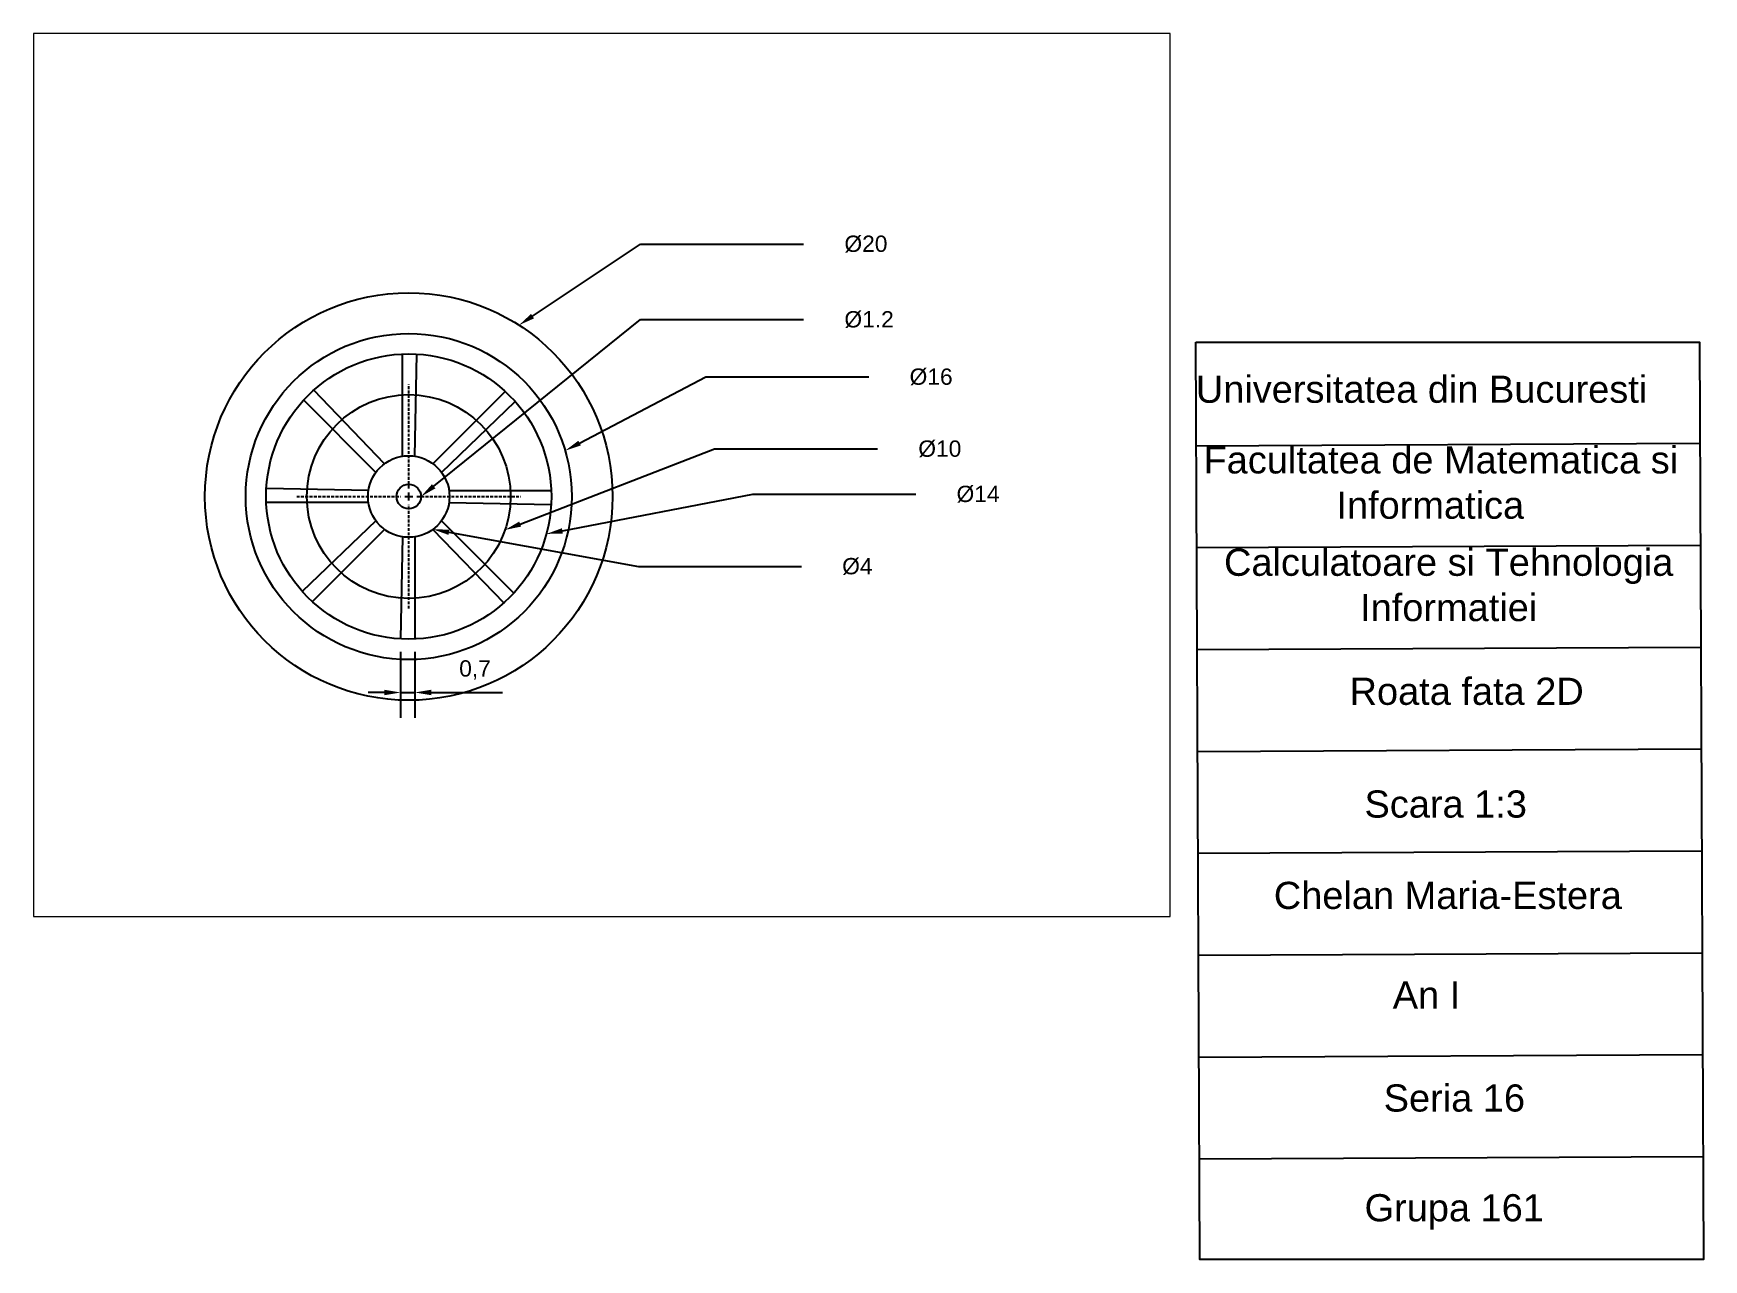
# Paper-space layout 'Layout1' of a CAD drawing. Header units: centimetres. Extents: x 10 to 256, y 4 to 185.
# The model-space entities are those that its viewports show. They can reach past a viewport. Long polylines and large blocks are cut down to what shows.
import ezdxf
from ezdxf import colors
from ezdxf.entities.mleader import LeaderData, LeaderLine
from ezdxf.math import Vec2, Vec3

# ---------------------------------------------------------------- set-up
doc = ezdxf.new("R2010")
doc.units = ezdxf.units.CM
doc.header["$LTSCALE"] = 0.2
doc.linetypes.add('CENTER2', pattern=[28.575, 19.05, -3.175, 3.175, -3.175])
doc.linetypes.add('HIDDEN', pattern=[9.525, 6.35, -3.175])
doc.layers.get('Defpoints').update_dxf_attribs({"color": 173})
for name, color, linetype in [('Cartus Layout', 250, 'Continuous'), ('Cotare', 131, 'Continuous'), ('Roata fata 2D', 110, 'Continuous'), ('Roata spate 2D', 2, 'Continuous'), ('Viewports', 169, 'Continuous')]:
    doc.layers.add(name, color=color, linetype=linetype)
doc.layers.add('Linii simetrie', color=7, linetype='CENTER2', true_color=0xd9d9d9)
doc.styles.get("Standard").update_dxf_attribs({"font": 'arial.ttf'})
doc.styles.add('style1', font='arial.ttf', dxfattribs={"height": 4})
doc.dimstyles.new('ISO-25', dxfattribs={"dimtxt": 0.8, "dimasz": 0.8, "dimexe": 1.25, "dimexo": 0.625, "dimtad": 1, "dimtxsty": 'Standard', "dimcen": 2.5, "dimadec": 0, "dimazin": 0, "dimtfac": 1, "dimtmove": 0, "dimatfit": 3, "dimfxl": 1, "dimarcsym": 0})

# ---------------------------------------------------------------- blocks, each defined once
blk = doc.blocks.new('*U7')
at = {"layer": 'Linii simetrie', "color": 0, "linetype": 'HIDDEN', "transparency": 16777216}
for p, q in [((0, 0.4), (0, 5.5)), ((-5.5, 0), (-0.4, 0)), ((0.4, 0), (5.5, 0)), ((0, -5.5), (0, -0.4))]:
    blk.add_line(p, q, dxfattribs=at)
at = {"layer": 'Linii simetrie', "color": 0, "linetype": 'Continuous', "transparency": 16777216}
for p, q in [((-0.2, 0), (0.2, 0)), ((0, -0.2), (0, 0.2))]:
    blk.add_line(p, q, dxfattribs=at)
blk = doc.blocks.new('*D10')
at = {"layer": 'Cotare', "color": 0, "lineweight": -2, "ltscale": 0.2, "transparency": 16777216}
for p, q in [((44.754, 23.956), (44.754, 20.704)), ((45.452, 23.945), (45.452, 20.704)), ((43.954, 21.954), (43.154, 21.954)), ((44.754, 21.954), (45.452, 21.954)), ((46.252, 21.954), (49.758, 21.954))]:
    blk.add_line(p, q, dxfattribs=at)
at = {"layer": 'Cotare', "color": 0, "ltscale": 0.2, "transparency": 16777216}
for points in [[(43.954, 22.088), (43.954, 21.821), (44.754, 21.954)], [(46.252, 22.088), (46.252, 21.821), (45.452, 21.954)]]:
    blk.add_solid(points, dxfattribs=at)
at = {"layer": 'Defpoints', "color": 0, "ltscale": 0.2, "transparency": 16777216}
for p in [(44.754, 24.581), (45.452, 24.57), (45.452, 21.954)]:
    blk.add_point(p, dxfattribs=at)
at = {"layer": 'Cotare', "color": 0, "ltscale": 0.2, "transparency": 16777216, "insert": (48.405, 23.06), "char_height": 0.8, "attachment_point": 5}
blk.add_mtext('0,7', dxfattribs=at)
blk = doc.blocks.new('*U12')
at = {"layer": 'Roata fata 2D'}
for p, q in [((-0.3, -1.507), (-0.3, 3.516)), ((0.3, -1.507), (0.398, 3.505))]:
    blk.add_line(p, q, dxfattribs=at)
blk = doc.blocks.new('*U13')
at = {"layer": 'Roata fata 2D', "color": 0, "linetype": 'ByBlock', "lineweight": -2, "transparency": 16777216}
blk.add_blockref('*U12', (194.816, 105.29), dxfattribs=at)
for p, rotation in [((192.352, 104.27), 45.00000000000001), ((197.28, 104.27), 314.9999999999999), ((191.332, 101.806), 90), ((198.3, 101.806), 270), ((192.352, 99.342), 135), ((197.28, 99.342), 225), ((194.816, 98.322), 180)]:
    blk.add_blockref('*U12', p, dxfattribs=dict(at, rotation=rotation))
blk = doc.blocks.new('Roata fata 2d')
at = {"layer": 'Roata fata 2D'}
for radius in [5, 2]:
    blk.add_circle((0, 0), radius, dxfattribs=at)
at = {"layer": 'Roata spate 2D'}
for radius in [10, 8, 7]:
    blk.add_circle((0, 0), radius, dxfattribs=at)
at = {"layer": 'Roata fata 2D'}
blk.add_blockref('*U13', (-194.816, -101.806), dxfattribs=at)

msp = doc.modelspace()

# ---------------------------------------------------------------- linework, layer by layer
at = {"layer": 'Roata fata 2D'}
msp.add_circle((45.152, 31.57), 0.6, dxfattribs=at)

# ---------------------------------------------------------------- block references
at = {"layer": 'Cotare'}
msp.add_blockref('Roata fata 2d', (45.152, 31.57), dxfattribs=at)
at = {"layer": 'Linii simetrie', "linetype": 'HIDDEN'}
msp.add_blockref('*U7', (45.152, 31.57), dxfattribs=at)

# ---------------------------------------------------------------- dimensions: what is measured, and where the dimension line sits
at = {"layer": 'Cotare', "ltscale": 0.2}
dim = msp.add_linear_dim(base=(45.452, 21.954), p1=(44.754, 24.581), p2=(45.452, 24.57), dimstyle='ISO-25', dxfattribs=at)
dim.commit()
dim.dimension.update_dxf_attribs({"geometry": '*D10', "text_midpoint": (48.405, 23.06)})

# ---------------------------------------------------------------- leaders
at = {"layer": 'Cotare'}
ml = msp.add_multileader_mtext('Standard', dxfattribs=at)
ml.set_content('{\\fArial|b0|i0|c238|p34;%%C20}', color=256)
ml.set_leader_properties()
ml.build(insert=Vec2(0, 0))
ml.multileader.update_dxf_attribs({"arrow_head_size": 0.8})
ctx = ml.context
ctx.base_point, ctx.char_height, ctx.arrow_head_size, ctx.plane_origin = Vec3(64.532, 43.96), 0.8, 0.8, Vec3(50.562, 39.98)
notes = []
notes.append((ctx, [(0, (1, 1, 0), (56.532, 43.96), (1, 0), 8, [(0, [(50.562, 39.98)], 0, [])])]))
ctx.mtext.insert, ctx.mtext.flow_direction = Vec3(66.532, 44.376), 5
ml = msp.add_multileader_mtext('Standard', dxfattribs=at)
ml.set_content('{\\fArial|b0|i0|c238|p34;%%C1.2}', color=256)
ml.set_leader_properties()
ml.build(insert=Vec2(0, 0))
ml.multileader.update_dxf_attribs({"arrow_head_size": 0.8})
ctx = ml.context
ctx.base_point, ctx.char_height, ctx.arrow_head_size, ctx.plane_origin = Vec3(64.532, 40.252), 0.8, 0.8, Vec3(45.752, 31.57)
notes.append((ctx, [(0, (1, 1, 0), (56.532, 40.252), (1, 0), 8, [(0, [(45.752, 31.57)], 0, [])])]))
ctx.mtext.insert, ctx.mtext.flow_direction = Vec3(66.532, 40.668), 5
ml = msp.add_multileader_mtext('Standard', dxfattribs=at)
ml.set_content('{\\fArial|b0|i0|c238|p34;%%C16}', color=256)
ml.set_leader_properties()
ml.build(insert=Vec2(0, 0))
ml.multileader.update_dxf_attribs({"arrow_head_size": 0.8})
ctx = ml.context
ctx.base_point, ctx.char_height, ctx.arrow_head_size, ctx.plane_origin = Vec3(67.731, 37.438), 0.8, 0.8, Vec3(52.828, 33.822)
notes.append((ctx, [(0, (1, 1, 0), (59.731, 37.438), (1, 0), 8, [(0, [(52.828, 33.822)], 0, [])])]))
ctx.mtext.insert, ctx.mtext.flow_direction = Vec3(69.731, 37.854), 5
at = {"layer": 'Cotare', "ltscale": 0.2}
ml = msp.add_multileader_mtext('Standard', dxfattribs=at)
ml.set_content('{\\fArial|b0|i0|c238|p34;%%C10}', color=256)
ml.set_leader_properties()
ml.build(insert=Vec2(0, 0))
ml.multileader.update_dxf_attribs({"arrow_head_size": 0.8})
ctx = ml.context
ctx.base_point, ctx.char_height, ctx.arrow_head_size, ctx.plane_origin = Vec3(68.158, 33.906), 0.8, 0.8, Vec3(49.876, 29.931)
notes.append((ctx, [(0, (1, 1, 0), (60.158, 33.906), (1, 0), 8, [(0, [(49.876, 29.931)], 0, [])])]))
ctx.mtext.insert, ctx.mtext.flow_direction = Vec3(70.158, 34.322), 5
at = {"layer": 'Cotare'}
ml = msp.add_multileader_mtext('Standard', dxfattribs=at)
ml.set_content('{\\fArial|b0|i0|c238|p34;%%C14}', color=256)
ml.set_leader_properties()
ml.build(insert=Vec2(0, 0))
ml.multileader.update_dxf_attribs({"arrow_head_size": 0.8})
ctx = ml.context
ctx.base_point, ctx.char_height, ctx.arrow_head_size, ctx.plane_origin = Vec3(70.035, 31.684), 0.8, 0.8, Vec3(51.907, 29.735)
notes.append((ctx, [(0, (1, 1, 0), (62.035, 31.684), (1, 0), 8, [(0, [(51.907, 29.735)], 0, [])])]))
ctx.mtext.insert, ctx.mtext.flow_direction = Vec3(72.035, 32.1), 5
at = {"layer": 'Cotare', "ltscale": 0.2}
ml = msp.add_multileader_mtext('Standard', dxfattribs=at)
ml.set_content('{\\fArial|b0|i0|c238|p34;%%C4}', color=256)
ml.set_leader_properties()
ml.build(insert=Vec2(0, 0))
ml.multileader.update_dxf_attribs({"arrow_head_size": 0.8})
ctx = ml.context
ctx.base_point, ctx.char_height, ctx.arrow_head_size, ctx.plane_origin = Vec3(64.423, 28.138), 0.8, 0.8, Vec3(46.338, 29.96)
notes.append((ctx, [(0, (1, 1, 0), (56.423, 28.138), (1, 0), 8, [(0, [(46.338, 29.96)], 0, [])])]))
ctx.mtext.insert, ctx.mtext.flow_direction = Vec3(66.423, 28.554), 5
for ctx, leaders in notes:
    for number, flags, end, landing, length, lines in leaders:
        leader = LeaderData()
        leader.index, (leader.has_last_leader_line, leader.has_dogleg_vector, leader.attachment_direction) = number, flags
        leader.last_leader_point, leader.dogleg_vector, leader.dogleg_length = Vec3(end), Vec3(landing), length
        for number, points, colour, breaks in lines:
            line = LeaderLine()
            line.index, line.vertices, line.color, line.breaks = number, Vec3.list(points), colors.encode_raw_color(colour), breaks
            leader.lines.append(line)
        ctx.leaders.append(leader)

psp = doc.layouts.get("Layout1")

# ---------------------------------------------------------------- linework, layer by layer
at = {"layer": 'Cartus Layout'}
for p, q in [((181.21, 123.8), (255.36, 124.17)), ((181.29, 108.8), (255.44, 109.17)), ((181.36, 93.8), (255.51, 94.17)), ((181.44, 78.8), (255.59, 79.17)), ((181.51, 63.8), (255.66, 64.17)), ((181.59, 48.8), (255.74, 49.17)), ((181.67, 33.8), (255.81, 34.17)), ((181.74, 18.8), (255.89, 19.17))]:
    psp.add_line(p, q, dxfattribs=at)
psp.add_lwpolyline([(181.21, 139.05), (255.36, 139.05), (255.97, 3.99), (181.82, 3.99)], close=True, dxfattribs=at)

# ---------------------------------------------------------------- texts
at = {"insert": (203.85, 89.66), "char_height": 4, "attachment_point": 1}
psp.add_mtext_dynamic_manual_height_columns('{\\fArial|b0|i0|c238|p34;Roata fata 2D}', width=38.9353, gutter_width=12.5, heights=[0], dxfattribs=at)
at = {"layer": 'Cartus Layout', "style": 'style1'}
psp.add_text('Universitatea din Bucuresti', height=4, dxfattribs=at).set_placement((181.21, 130.13))
at = {"layer": 'Cartus Layout', "char_height": 4, "style": 'style1'}
for s, width, gutter_width, heights, insert, attachment_point in [('{\\fArial|b0|i0|c238|p34;  Facultatea de Matematica si Informatica}', 74.2245, 48.65, [0], (215.73, 113), 8), ('{\\fArial|b0|i0|c238|p34;Calculatoare si Tehnologia Informatiei}', 74.0728, 20, [0], (218.44, 97.93), 8), ('{\\fArial|b0|i0|c238|p34;Scara 1}:{\\fArial|b0|i0|c238|p34;3}', 74.2245, 20, [0], (218, 69), 8), ('{\\fArial|b0|i0|c238|p34;Chelan Maria-Estera}', 63.0796, 20, [10.16], (218.31, 55.55), 8), ('{\\fArial|b0|i0|c238|p34;An I}', 18.8429, 20, [0], (215.17, 40.95), 8), ('{\\fArial|b0|i0|c238|p34;Seria 16}', 26.0289, 20, [9], (208.87, 29.78), 1), ('{\\fArial|b0|i0|c238|p34;Grupa 161}', 32.7864, 20, [0], (206.05, 13.62), 1)]:
    psp.add_mtext_dynamic_manual_height_columns(s, width=width, gutter_width=gutter_width, heights=heights, dxfattribs=dict(at, insert=insert, attachment_point=attachment_point))

# ---------------------------------------------------------------- viewports
at = {"layer": 'Viewports', "ltscale": 0.2}
psp.add_viewport(center=(93.76, 119.51), size=(167.36, 130), view_center_point=(54.627, 32.631), view_height=43.33335, dxfattribs=at)

doc.saveas('drawing.dxf')
